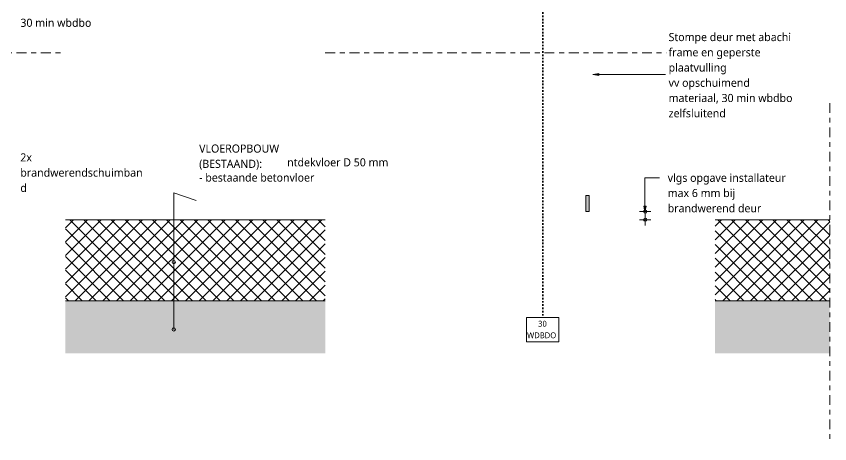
# Model space of a CAD drawing. Header units: millimetres. Extents: x 32900 to 38291, y -18988 to 4133.
# Drawn here: x 37713 to 38213, y -5097 to -4833 of the extents above; entities that cross this region are included whole.
import ezdxf

# ---------------------------------------------------------------- set-up
doc = ezdxf.new("R2010")
doc.units = ezdxf.units.MM
doc.linetypes.add('MV_30_min', pattern=[2, 1, -1])
doc.linetypes.add('MV_center', pattern=[15, 6, -3, 3, -3])
for name, color, linetype, lineweight in [('A-ANNO-NOTE', 131, 'Continuous', 18), ('A-DETL', 90, 'Continuous', 13), ('A-DETL-GENF', 92, 'Continuous', 18), ('A-DETL-THIN', 151, 'Continuous', 18), ('G-ANNO-TEXT', 231, 'Continuous', 13)]:
    doc.layers.add(name, color=color, linetype=linetype, lineweight=lineweight)
doc.styles.add('Segoe UI', font='segoeui.ttf', dxfattribs={"height": 5})
doc.styles.add('Segoe UI_2', font='segoeui.ttf', dxfattribs={"height": 3.6})
doc.styles.add('Segoe UI_B', font='segoeui.ttf', dxfattribs={"height": 5})

# ---------------------------------------------------------------- blocks, each defined once
blk = doc.blocks.new('NLRS_00_DI_maskeer - Type 1-4234923-Details ziekenhuis Utiliteitsgebouw')
at = {"layer": 'A-DETL-GENF', "linetype": 'MV_center'}
blk.add_line((-100, 0), (110, 0), dxfattribs=at)
blk = doc.blocks.new('NLRS_00_DI_maskeer - Type 1-4234902-Details ziekenhuis Utiliteitsgebouw')
at = {"layer": 'A-DETL-GENF', "linetype": 'MV_center'}
blk.add_line((-100, 0), (140, 0), dxfattribs=at)
blk = doc.blocks.new('02_GA_brandscheiding - 30 min-3717880-Details ziekenhuis Utiliteitsgebouw')
at = {"layer": 'A-ANNO-NOTE'}
for p, q in [((-5, 3.75), (5, 3.75)), ((-5, -3.75), (-5, 3.75)), ((5, 3.75), (5, -3.75)), ((5, -3.75), (-5, -3.75))]:
    blk.add_line(p, q, dxfattribs=at)

msp = doc.modelspace()

# ---------------------------------------------------------------- hatches: boundary and pattern name
at = {"layer": 'A-ANNO-NOTE'}
msp.add_hatch(color=256, dxfattribs=at).paths.add_polyline_path([(38067.59, -4869.07), (38071.19, -4869.71), (38071.19, -4868.44)])
at = {"layer": 'A-DETL-GENF'}
msp.add_hatch(color=1, dxfattribs=at).paths.add_polyline_path([(38065.31, -4953.51), (38065.31, -4943.64), (38063.31, -4943.64), (38063.31, -4953.51)])
at = {"layer": 'A-DETL-GENF', "lineweight": 13}
h = msp.add_hatch(dxfattribs=at)
h.set_pattern_fill('FP_10', color=254, style=0, pattern_type=2)
h.set_pattern_definition([(45, (0, 0), (-4.2426407, 4.2426407), []), (135, (0, 0), (-4.2426407, -4.2426407), [])])
h.paths.add_polyline_path([(38142.81, -5008.51), (38213.36, -5008.51), (38213.36, -4958.51), (38142.81, -4958.51)])
h.paths.add_polyline_path([(37502.81, -5008.51), (37502.81, -4958.51), (37460.56, -4958.51), (37460.56, -5008.51)])
h.paths.add_polyline_path([(37742.81, -5008.51), (37902.81, -5008.51), (37902.81, -4958.51), (37742.81, -4958.51)])
at = {"layer": 'A-DETL-GENF'}
h = msp.add_hatch(color=9, dxfattribs=at)
h.paths.add_polyline_path([(38142.81, -5040.8), (38213.36, -5040.8), (38213.36, -5008.51), (38142.81, -5008.51), (38142.81, -5033.96)])
h.paths.add_polyline_path([(37902.81, -5040.8), (37902.81, -5008.51), (37742.81, -5008.51), (37742.81, -5040.8)])
h.paths.add_polyline_path([(37502.81, -5040.8), (37502.81, -5008.51), (37460.56, -5008.51), (37460.56, -5040.8)])
at = {"layer": 'G-ANNO-TEXT'}
msp.add_hatch(color=7, dxfattribs=at).paths.add_polyline_path([(38099.62, -4953.78), (38100.26, -4950.18), (38098.99, -4950.18)])

# ---------------------------------------------------------------- linework, layer by layer
at = {"layer": 'A-ANNO-NOTE'}
for p, q in [((38071.19, -4868.44), (38067.59, -4869.07)), ((38067.59, -4869.07), (38071.19, -4869.71)), ((38067.59, -4869.07), (38112.27, -4869.07)), ((38071.19, -4869.71), (38071.19, -4868.44)), ((37809.57, -4941.92), (37823.26, -4946.76)), ((37809.57, -4984.64), (37809.57, -4941.92)), ((37809.57, -4941.92), (37823.26, -4946.76)), ((37809.57, -5026.13), (37809.57, -4941.92))]:
    msp.add_line(p, q, dxfattribs=at)
for centre in [(37809.57, -4984.64), (37809.57, -5026.13)]:
    msp.add_circle(centre, 1, dxfattribs=at)
at = {"layer": 'A-DETL', "linetype": 'MV_30_min', "lineweight": 35}
msp.add_line((38036.67, -4712.65), (38036.67, -5018.81), dxfattribs=at)
at = {"layer": 'A-DETL'}
for p, q in [((38063.31, -4943.64), (38063.31, -4953.51)), ((38065.31, -4943.64), (38063.31, -4943.64)), ((38065.31, -4953.51), (38065.31, -4943.64)), ((38099.79, -4962.11), (38099.79, -4950.11)), ((38063.31, -4953.51), (38065.31, -4953.51)), ((38103.27, -4953.51), (38096.32, -4953.51)), ((37902.81, -4958.51), (37742.81, -4958.51)), ((38103.27, -4958.51), (38096.32, -4958.51)), ((38213.36, -4958.51), (38142.81, -4958.51))]:
    msp.add_line(p, q, dxfattribs=at)
for centre in [(38099.79, -4953.51), (38099.79, -4958.51)]:
    msp.add_circle(centre, 1, dxfattribs=at)
at = {"layer": 'A-DETL-THIN'}
for p, q in [((37902.81, -5008.51), (37742.81, -5008.51)), ((38213.36, -5008.51), (38142.81, -5008.51))]:
    msp.add_line(p, q, dxfattribs=at)
at = {"layer": 'G-ANNO-TEXT', "color": 250}
for p, q in [((38099.62, -4932.68), (38108.61, -4932.68)), ((38099.62, -4953.78), (38099.62, -4932.68)), ((38100.26, -4950.18), (38098.99, -4950.18)), ((38098.99, -4950.18), (38099.62, -4953.78)), ((38099.62, -4953.78), (38100.26, -4950.18))]:
    msp.add_line(p, q, dxfattribs=at)

# ---------------------------------------------------------------- block references
at = {"layer": 'A-ANNO-NOTE', "xscale": 2, "yscale": 2, "zscale": 2}
msp.add_blockref('02_GA_brandscheiding - 30 min-3717880-Details ziekenhuis Utiliteitsgebouw', (38036.67, -5026.31), dxfattribs=at)
at = {"layer": 'A-DETL-GENF', "linetype": 'MV_center'}
for p in [(37602.81, -4855.63), (38002.81, -4855.63)]:
    msp.add_blockref('NLRS_00_DI_maskeer - Type 1-4234902-Details ziekenhuis Utiliteitsgebouw', p, dxfattribs=at)
at = {"layer": 'A-DETL-GENF', "linetype": 'MV_center', "rotation": 270}
msp.add_blockref('NLRS_00_DI_maskeer - Type 1-4234923-Details ziekenhuis Utiliteitsgebouw', (38213.36, -4986.63), dxfattribs=at)

# ---------------------------------------------------------------- texts
at = {"layer": 'A-ANNO-NOTE', "lineweight": 13, "char_height": 5, "attachment_point": 1, "style": 'Segoe UI', "bg_fill": 3, "box_fill_scale": 1.25, "bg_fill_color": 9, "bg_fill_true_color": 13158600, "bg_fill_transparency": 0}
for s, insert, width in [('Stompe deur met abachi', (38114.17, -4843.43), 92.6751), ('- bestaande cementdekvloer D 50 mm', (37825.17, -4920.65), 144.1434)]:
    msp.add_mtext(s, dxfattribs=dict(at, insert=insert, width=width))
at = {"layer": 'A-ANNO-NOTE', "lineweight": 13, "char_height": 3.6, "attachment_point": 1, "style": 'Segoe UI_2'}
for s, insert, width in [('30', (38033.83, -5020.84), 7.0549), ('WDBDO', (38027.08, -5027.98), 23.4093)]:
    msp.add_mtext(s, dxfattribs=dict(at, insert=insert, width=width))
at = {"layer": 'G-ANNO-TEXT', "color": 7, "char_height": 5, "attachment_point": 1, "style": 'Segoe UI'}
for s, insert, width in [('30 min wbdbo ', (37715.13, -4834.63), 56.7595), ('2x ', (37715.08, -4917.61), 10.903), ('brandwerendschuimban', (37715.08, -4927), 90.27), ('vlgs opgave installateur', (38113.61, -4930.18), 88.346), ('d', (37715.08, -4936.39), 4.9705), ('max 6 mm bij ', (38113.61, -4939.57), 53.7131), ('brandwerend deur', (38113.61, -4948.97), 69.2658)]:
    msp.add_mtext(s, dxfattribs=dict(at, insert=insert, width=width))

# ---------------------------------------------------------------- next in the draw order: texts
at = {"layer": 'A-ANNO-NOTE', "lineweight": 13, "char_height": 5, "attachment_point": 1, "bg_fill": 3, "box_fill_scale": 1.25, "bg_fill_color": 9, "bg_fill_true_color": 13158600, "bg_fill_transparency": 0}
for s, insert, width, style in [('frame en geperste', (38114.17, -4852.82), 68.6245, 'Segoe UI'), ('VLOEROPBOUW', (37825.17, -4912.18), 64.616, 'Segoe UI_B'), ('- bestaande betonvloer', (37825.17, -4930.05), 87.5443, 'Segoe UI')]:
    msp.add_mtext(s, dxfattribs=dict(at, insert=insert, width=width, style=style))

# ---------------------------------------------------------------- next in the draw order: texts
for s, insert, width, style in [('plaatvulling', (38114.17, -4862.22), 43.4515, 'Segoe UI'), ('(BESTAAND):', (37825.17, -4921.58), 53.2321, 'Segoe UI_B')]:
    msp.add_mtext(s, dxfattribs=dict(at, insert=insert, width=width, style=style))

# ---------------------------------------------------------------- next in the draw order: texts
at = {"layer": 'A-ANNO-NOTE', "lineweight": 13, "insert": (38114.17, -4871.61), "char_height": 5, "width": 61.0886, "attachment_point": 1, "style": 'Segoe UI', "bg_fill": 3, "box_fill_scale": 1.25, "bg_fill_color": 9, "bg_fill_true_color": 13158600, "bg_fill_transparency": 0}
msp.add_mtext('vv opschuimend', dxfattribs=at)

# ---------------------------------------------------------------- next in the draw order: texts
at = {"layer": 'A-ANNO-NOTE', "lineweight": 13, "insert": (38114.17, -4881), "char_height": 5, "width": 93.3164, "attachment_point": 1, "style": 'Segoe UI', "bg_fill": 3, "box_fill_scale": 1.25, "bg_fill_color": 9, "bg_fill_true_color": 13158600, "bg_fill_transparency": 0}
msp.add_mtext('materiaal, 30 min wbdbo', dxfattribs=at)

# ---------------------------------------------------------------- next in the draw order: texts
at = {"layer": 'A-ANNO-NOTE', "lineweight": 13, "insert": (38114.17, -4890.4), "char_height": 5, "width": 42.8101, "attachment_point": 1, "style": 'Segoe UI', "bg_fill": 3, "box_fill_scale": 1.25, "bg_fill_color": 9, "bg_fill_true_color": 13158600, "bg_fill_transparency": 0}
msp.add_mtext('zelfsluitend', dxfattribs=at)

doc.saveas('drawing.dxf')
